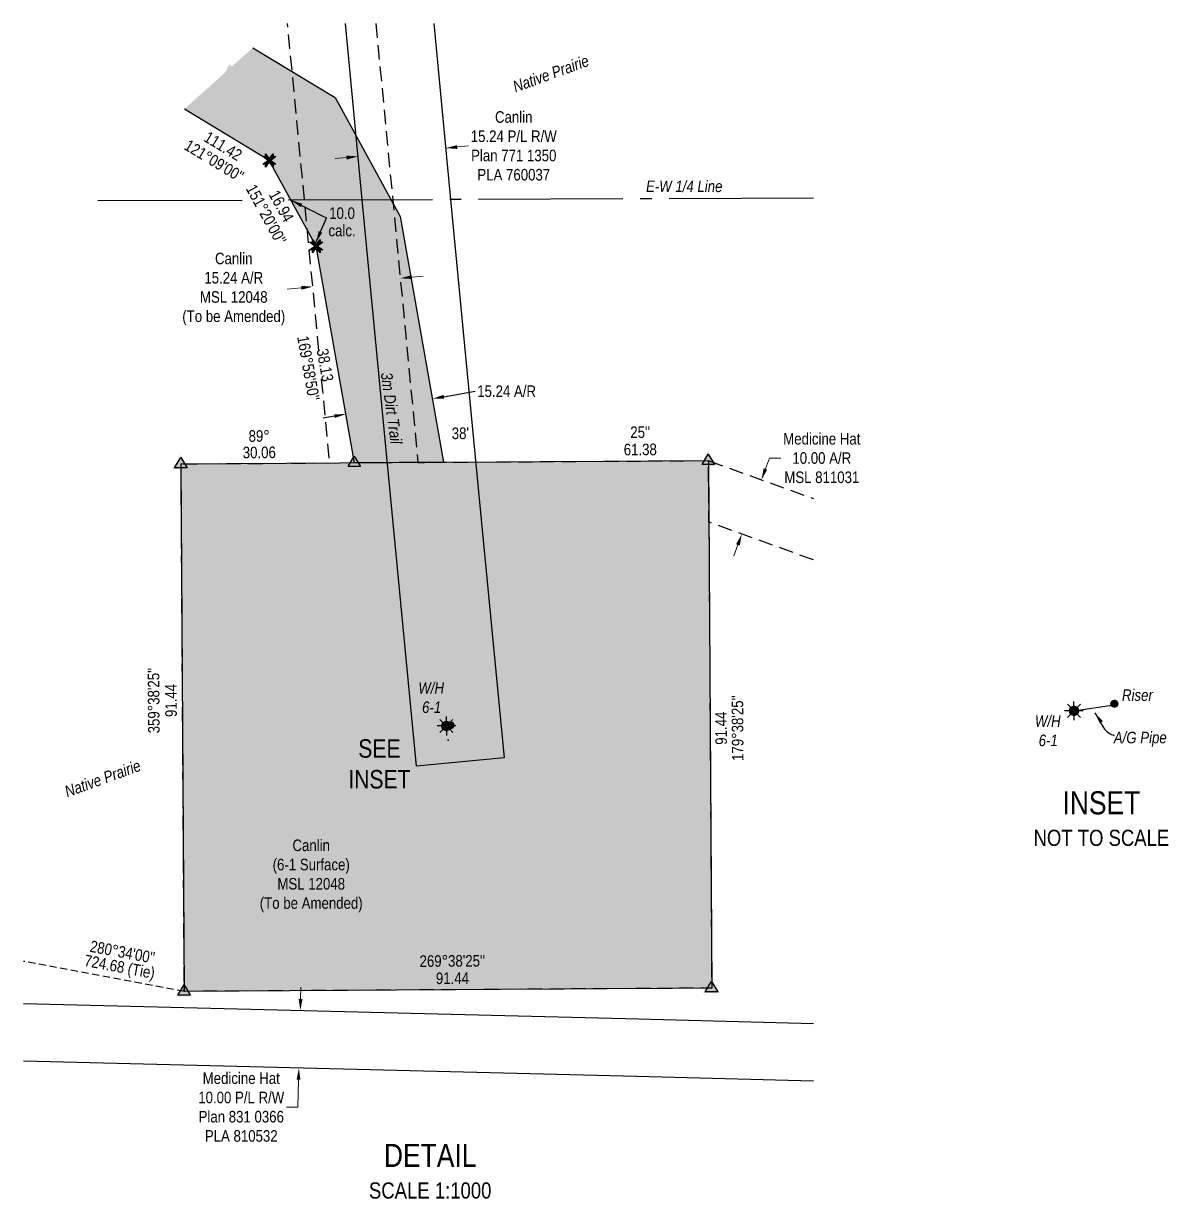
# Model space of a CAD drawing. Extents: x 520554 to 522939, y 5553593 to 5556429.
# Drawn here: x 521947 to 522939, y 5554070 to 5555090 of the extents above; entities that cross this region are included whole.
import ezdxf
from ezdxf.enums import TextEntityAlignment as Align

# ---------------------------------------------------------------- set-up
doc = ezdxf.new("R2010")
doc.units = 0
doc.header["$LTSCALE"] = 5
doc.header["$PDSIZE"] = 0.5
for name, pattern in [('foc-ACCESSROAD', [3.75, 2.5, -1.25]), ('foc-QUARTERLINE', [33, 25, -3, 2, -3]), ('foc-TIELINE', [1.875, 1.25, -0.625])]:
    doc.linetypes.add(name, pattern=pattern)
doc.layers.get('Defpoints').update_dxf_attribs({"color": 9})
for name, color, linetype, lineweight in [('AS-GENERAL', 48, 'Continuous', 18), ('C-AR-T', 13, 'Continuous', 9), ('C-RW-T', 13, 'Continuous', 9), ('C-WS-T', 13, 'Continuous', 9), ('F-AR-T', 190, 'Continuous', 9), ('F-RW-T', 190, 'Continuous', 9), ('T-TEXT', 48, 'Continuous', 18)]:
    doc.layers.add(name, color=color, linetype=linetype, lineweight=lineweight)
for name, color, linetype, true_color in [('AS-PIPE-AG', 7, 'Continuous', 0x7d00fa), ('AS-PIPE-AG-T', 7, 'Continuous', 0x7d00fa), ('oil_and_gas_wells_pt', 7, 'Continuous', 0xe1fae5)]:
    doc.layers.add(name, color=color, linetype=linetype, true_color=true_color)
for name, color, linetype in [('AS-ROADS', 254, 'Continuous'), ('AS-SYMBOL', 7, 'Continuous'), ('C-RW', 13, 'Continuous'), ('C-WS', 13, 'foc-ACCESSROAD'), ('C-WS-S', 8, 'Continuous'), ('DETAIL-T', 7, 'Continuous'), ('F-RW', 190, 'Continuous'), ('F-WS', 190, 'foc-ACCESSROAD'), ('L-BD1', 253, 'Continuous'), ('L-MON', 1, 'Continuous'), ('L-QSEC', 8, 'foc-QUARTERLINE'), ('L-TIE', 7, 'foc-TIELINE'), ('L-TIE-T', 7, 'Continuous'), ('P-PROPOSED', 10, 'Continuous'), ('P-PROPOSED-H', 21, 'Continuous'), ('P-TXT', 4, 'Continuous')]:
    doc.layers.add(name, color=color, linetype=linetype)
doc.styles.add('80CG', font='ARIALN.TTF', dxfattribs={"height": 10})
doc.styles.add('80L', font='ARIALN.TTF', dxfattribs={"height": 10})
doc.dimstyles.new('Compass 5 000', dxfattribs={"dimscale": 5, "dimtxt": 9, "dimasz": 2, "dimexe": 0.2, "dimexo": 0.0625, "dimgap": 0.5, "dimtad": 0, "dimtih": 1, "dimtoh": 1, "dimzin": 0, "dimdsep": 46, "dimtxsty": '80CG', "dimcen": 0.1, "dimse1": 1, "dimse2": 1, "dimclrd": 256, "dimclrt": 256, "dimaunit": 1, "dimadec": 4, "dimazin": 0, "dimtfac": 0.06, "dimtofl": 0, "dimtmove": 0, "dimatfit": 1, "dimfxl": 0.2, "dimtolj": 1, "dimtzin": 0, "dimlwd": -1, "dimarcsym": 0})

# ---------------------------------------------------------------- blocks, each defined once
blk = doc.blocks.new('GAS')
h = blk.add_hatch(color=255)
h.dxf.hatch_style = 1
edge = h.paths.add_edge_path()
edge.add_arc((0, 0), 0.9, 0, 360)
for p, q in [((-0.81, 0), (-1.62, 0)), ((-0.57, 0.57), (-1.14, 1.14)), ((0, 0.81), (0, 1.62)), ((0.57, 0.57), (1.14, 1.14)), ((1.62, 0), (0.81, 0)), ((-0.57, -0.57), (-1.14, -1.14)), ((0, -0.81), (0, -1.62)), ((1.14, -1.14), (0.57, -0.57))]:
    blk.add_line(p, q)
blk.add_circle((0, 0), 0.8)
blk = doc.blocks.new('RISER')
h = blk.add_hatch(color=255)
h.dxf.hatch_style = 1
edge = h.paths.add_edge_path()
edge.add_arc((0, 0), 0.7, 0, 360)
blk.add_hatch(color=13).paths.add_polyline_path([(0.58, -0.15), (-0.58, -0.15, 0.774597)])
at = {"color": 13}
blk.add_line((-0.58, -0.15), (0.58, -0.15), dxfattribs=at)
blk.add_circle((0, 0), 0.6, dxfattribs=at)
blk = doc.blocks.new('TRIA')
blk.add_hatch(color=255).paths.add_polyline_path([(-0.04, 1.52), (-1.47, -0.87), (1.39, -0.87)])
blk = doc.blocks.new('TRIAA')
blk.add_blockref('TRIA', (0, 0))
blk = doc.blocks.new('TRIB')
at = {"color": 1}
blk.add_lwpolyline([(-1.12, -0.67), (-0.04, 1.13), (1.04, -0.67)], close=True, dxfattribs=at)
blk = doc.blocks.new('TRIBB')
blk.add_blockref('TRIB', (0, 0))
blk = doc.blocks.new('TRICC')
for name in ['TRIAA', 'TRIBB']:
    blk.add_blockref(name, (0, 0))
blk = doc.blocks.new('plspike')
blk.add_blockref('TRICC', (0, 0))
blk = doc.blocks.new('TEMP')
h = blk.add_hatch(color=255)
h.dxf.hatch_style = 1
h.paths.add_polyline_path([(0, 0.25), (-0.67, 1.15), (-0.67, 0.67), (-1.15, 0.67), (-0.25, 0), (-1.15, -0.67), (-0.67, -0.67), (-0.67, -1.15), (0, -0.25), (0.67, -1.15), (0.67, -0.67), (1.15, -0.67), (0.25, 0), (1.15, 0.67), (0.67, 0.67), (0.67, 1.15)])
h.paths.add_polyline_path([(0.57, 0.85), (0.57, 0.57), (0.85, 0.57), (0.08, 0), (0.85, -0.57), (0.57, -0.57), (0.57, -0.85), (0, -0.08), (-0.57, -0.85), (-0.57, -0.57), (-0.85, -0.57), (-0.08, 0), (-0.85, 0.57), (-0.57, 0.57), (-0.57, 0.85), (0, 0.08)], flags=16)
h = blk.add_hatch(color=1)
h.dxf.hatch_style = 1
h.paths.add_polyline_path([(0, 0.08), (-0.57, 0.85), (-0.57, 0.57), (-0.85, 0.57), (-0.08, 0), (-0.85, -0.57), (-0.57, -0.57), (-0.57, -0.85), (0, -0.08), (0.57, -0.85), (0.57, -0.57), (0.85, -0.57), (0.08, 0), (0.85, 0.57), (0.57, 0.57), (0.57, 0.85)])
at = {"color": 1}
for p, q in [((-0.08, 0), (0.08, 0)), ((0, 0.08), (0, -0.08))]:
    blk.add_line(p, q, dxfattribs=at)
at = {"color": 255, "flags": 128}
blk.add_lwpolyline([(-0.25, 0), (-1.15, 0.67), (-0.67, 0.67), (-0.67, 1.15), (0, 0.25), (0.67, 1.15), (0.67, 0.67), (1.15, 0.67), (0.25, 0), (1.15, -0.67), (0.67, -0.67), (0.67, -1.15), (0, -0.25), (-0.67, -1.15), (-0.67, -0.67), (-1.15, -0.67)], close=True, dxfattribs=at)
at = {"color": 1, "flags": 128}
blk.add_lwpolyline([(-0.08, 0), (-0.85, 0.57), (-0.57, 0.57), (-0.57, 0.85), (0, 0.08), (0.57, 0.85), (0.57, 0.57), (0.85, 0.57), (0.08, 0), (0.85, -0.57), (0.57, -0.57), (0.57, -0.85), (0, -0.08), (-0.57, -0.85), (-0.57, -0.57), (-0.85, -0.57)], close=True, dxfattribs=at)
blk = doc.blocks.new('*D646')
at = {"layer": 'Defpoints', "color": 0, "transparency": 16777216}
for p in [(522288.7, 5554838.2), (522213.7, 5554825), (522226.6, 5554751.9)]:
    blk.add_point(p, dxfattribs=at)
at = {"layer": 'P-TXT', "transparency": 16777216}
for p, q in [((522311.5, 5554766.9), (522338.7, 5554771.7)), ((522216.8, 5554750.2), (522206.9, 5554748.5))]:
    blk.add_line(p, q, dxfattribs=at)
for points in [[(522311.2, 5554768.6), (522311.8, 5554765.3), (522301.6, 5554765.2)], [(522216.5, 5554751.8), (522217.1, 5554748.6), (522226.6, 5554751.9)]]:
    blk.add_solid(points, dxfattribs=at)
at = {"layer": 'P-TXT', "transparency": 16777216, "insert": (522365.9, 5554771.7), "char_height": 10, "attachment_point": 5, "style": '80CG'}
blk.add_mtext('\\A1;15.24 A/R', dxfattribs=at)
blk = doc.blocks.new('*D647')
at = {"layer": 'Defpoints', "color": 0, "transparency": 16777216}
for p in [(522585.4, 5554695.5), (522586.7, 5554695), (522568.4, 5554648.5)]:
    blk.add_point(p, dxfattribs=at)
at = {"layer": 'F-AR-T', "transparency": 16777216}
for p, q in [((522590.2, 5554704.4), (522593.6, 5554713.8)), ((522593.6, 5554713.8), (522603.6, 5554713.8)), ((522566.3, 5554638.6), (522562.9, 5554629.2))]:
    blk.add_line(p, q, dxfattribs=at)
for points in [[(522588.6, 5554705), (522591.7, 5554703.8), (522586.7, 5554695)], [(522564.7, 5554639.2), (522567.9, 5554638.1), (522569.7, 5554648)]]:
    blk.add_solid(points, dxfattribs=at)
at = {"layer": 'F-AR-T', "transparency": 16777216, "insert": (522639, 5554713.8), "char_height": 10, "attachment_point": 5, "style": '80CG'}
blk.add_mtext('\\A1;Medicine Hat\\P10.00 A/R\\PMSL 811031', dxfattribs=at)
blk = doc.blocks.new('*D648')
at = {"layer": 'C-RW-T', "transparency": 16777216}
for p, q in [((522323, 5554983.3), (522333, 5554984.2)), ((522227.3, 5554974.1), (522217.3, 5554973.2))]:
    blk.add_line(p, q, dxfattribs=at)
for points in [[(522322.9, 5554984.9), (522323.2, 5554981.6), (522313.1, 5554982.3)], [(522227.1, 5554975.8), (522227.4, 5554972.4), (522237.2, 5554975.1)]]:
    blk.add_solid(points, dxfattribs=at)
at = {"layer": 'Defpoints', "color": 0, "transparency": 16777216}
for p in [(522308.8, 5555026.6), (522233, 5555019.3), (522313.1, 5554982.3)]:
    blk.add_point(p, dxfattribs=at)
at = {"layer": 'C-RW-T', "transparency": 16777216, "insert": (522372.1, 5554984.2), "char_height": 10, "attachment_point": 5, "style": '80CG'}
blk.add_mtext('\\A1;Canlin\\P15.24 P/L R/W\\PPlan 771 1350\\PPLA 760037', dxfattribs=at)
blk = doc.blocks.new('*D649')
at = {"layer": 'C-AR-T', "transparency": 16777216}
for p, q in [((522283.7, 5554870.5), (522293.7, 5554871.5)), ((522188, 5554861.4), (522175.8, 5554860.2))]:
    blk.add_line(p, q, dxfattribs=at)
for points in [[(522283.6, 5554872.2), (522283.9, 5554868.9), (522273.8, 5554869.6)], [(522187.9, 5554863), (522188.2, 5554859.7), (522198, 5554862.3)]]:
    blk.add_solid(points, dxfattribs=at)
at = {"layer": 'Defpoints', "color": 0, "transparency": 16777216}
for p in [(522273.8, 5554869.6), (522284.3, 5554759.8), (522208.5, 5554752.6)]:
    blk.add_point(p, dxfattribs=at)
at = {"layer": 'C-AR-T', "transparency": 16777216, "insert": (522129.5, 5554860.2), "char_height": 10, "attachment_point": 5, "style": '80CG'}
blk.add_mtext('\\A1;Canlin \\P15.24 A/R\\PMSL 12048\\P(To be Amended)', dxfattribs=at)
blk = doc.blocks.new('*D650')
at = {"layer": 'Defpoints', "color": 0, "transparency": 16777216}
for p in [(522490.1, 5554227.7), (522185.9, 5554185.4), (522488.8, 5554177.8)]:
    blk.add_point(p, dxfattribs=at)
at = {"layer": 'F-RW-T', "transparency": 16777216}
for p, q in [((522187.4, 5554245.4), (522187.7, 5554255.4)), ((522185.7, 5554175.4), (522185.1, 5554151.6)), ((522185.1, 5554151.6), (522175.1, 5554151.6))]:
    blk.add_line(p, q, dxfattribs=at)
for points in [[(522185.7, 5554245.4), (522189.1, 5554245.3), (522187.2, 5554235.4)], [(522184, 5554175.4), (522187.3, 5554175.4), (522185.9, 5554185.4)]]:
    blk.add_solid(points, dxfattribs=at)
at = {"layer": 'F-RW-T', "transparency": 16777216, "insert": (522136, 5554151.6), "char_height": 10, "attachment_point": 5, "style": '80CG'}
blk.add_mtext('\\A1;Medicine Hat{\\A1;\\P10.00 P/L R/W\\PPlan 831 0366\\PPLA 810532}', dxfattribs=at)

msp = doc.modelspace()

# ---------------------------------------------------------------- hatches: boundary and pattern name
at = {"layer": 'P-PROPOSED-H'}
h = msp.add_hatch(color=256, dxfattribs=at)
h.dxf.hatch_style = 1
h.paths.add_polyline_path([(522146.079, 5555069.312), (522086.743, 5555016.183), (522160.33, 5554971.704), (522200.938, 5554897.429), (522234.092, 5554709.772), (522311.355, 5554710.216), (522273.763, 5554922.993), (522217.305, 5555026.26)])
h = msp.add_hatch(color=256, dxfattribs=at)
h.dxf.hatch_style = 1
h.paths.add_polyline_path([(522083.852, 5554708.787), (522540.813, 5554711.657), (522543.683, 5554254.696), (522086.722, 5554251.826)])

# ---------------------------------------------------------------- linework, layer by layer
at = {"layer": 'AS-PIPE-AG', "flags": 128}
msp.add_lwpolyline([(522857.429, 5554494.869), (522892.229, 5554500.069), (522892.529, 5554501.069)], dxfattribs=at)
at = {"layer": 'AS-ROADS', "const_width": 14.992, "flags": 128}
msp.add_lwpolyline([(522122.023, 5555047.773), (522151.362, 5555032.402), (522188.817, 5554998.982), (522217.237, 5554956.562), (522237.352, 5554910.207), (522248.887, 5554860.167), (522257.067, 5554808.007), (522264.087, 5554758.042), (522272.957, 5554707.897), (522281.777, 5554658.407)], dxfattribs=at)
at = {"layer": 'C-RW'}
msp.add_lwpolyline([(522302.74, 5555090.208), (522317.348, 5554937.67), (522339.274, 5554708.677), (522363.654, 5554454.085), (522287.831, 5554446.825), (522240.848, 5554937.376), (522226.207, 5555090.208)], dxfattribs=at)
at = {"layer": 'C-WS', "flags": 128}
msp.add_lwpolyline([(522252.608, 5555090.208), (522267.26, 5554937.48), (522289.075, 5554710.076), (522540.827, 5554711.657), (522543.612, 5554254.697), (522086.647, 5554251.862), (522083.837, 5554708.787), (522212.632, 5554709.596), (522190.797, 5554937.185), (522176.119, 5555090.208)], dxfattribs=at)
at = {"layer": 'F-RW'}
for points in [[(521947.386, 5554241.444), (522480.092, 5554227.98), (522631.666, 5554224.162)], [(522631.666, 5554174.167), (522478.83, 5554178.019), (521947.386, 5554191.446)]]:
    msp.add_lwpolyline(points, dxfattribs=at)
at = {"layer": 'F-WS', "flags": 128}
msp.add_lwpolyline([(522631.666, 5554625.575), (522541.165, 5554658.392), (522540.827, 5554711.657), (522631.666, 5554678.718)], dxfattribs=at)
at = {"layer": 'L-QSEC'}
msp.add_line((522631.666, 5554938.877), (521997.727, 5554936.48), dxfattribs=at)
at = {"layer": 'L-TIE'}
msp.add_line((522086.647, 5554251.862), (521947.386, 5554277.842), dxfattribs=at)
at = {"layer": 'oil_and_gas_wells_pt'}
msp.add_point((522315.152, 5554469.505), dxfattribs=at)
at = {"layer": 'P-PROPOSED', "flags": 128}
msp.add_lwpolyline([(522146.079, 5555069.312), (522217.305, 5555026.26), (522273.763, 5554922.993), (522311.355, 5554710.216), (522234.092, 5554709.772), (522200.938, 5554897.429), (522160.33, 5554971.704), (522086.743, 5555016.183)], dxfattribs=at)
at = {"layer": 'P-PROPOSED'}
msp.add_lwpolyline([(522083.852, 5554708.787), (522540.813, 5554711.657), (522543.683, 5554254.696), (522086.722, 5554251.826)], close=True, dxfattribs=at)

# ---------------------------------------------------------------- block references
at = {"layer": 'AS-SYMBOL'}
for p, xscale, yscale, zscale in [((522892.529, 5554501.069), 4.997485800000002, 4.997485800000002, 4.997485800000002), ((522317.227, 5554482.382), 5.000000000000004, 5.000000000000004, 5.000000000000004)]:
    msp.add_blockref('RISER', p, dxfattribs=dict(at, xscale=xscale, yscale=yscale, zscale=zscale))
at = {"layer": 'C-WS-S'}
for p, xscale, yscale, zscale in [((522857.479, 5554494.869), 4.997485800000002, 4.997485800000002, 4.997485800000002), ((522313.722, 5554481.762), 5.000000000000004, 5.000000000000004, 5.000000000000004)]:
    msp.add_blockref('GAS', p, dxfattribs=dict(at, xscale=xscale, yscale=yscale, zscale=zscale))
at = {"layer": 'L-MON', "xscale": 5.000000000000004, "yscale": 5.000000000000004, "zscale": 5.000000000000004}
for p in [(522083.837, 5554708.787), (522234.092, 5554709.772), (522540.827, 5554711.657), (522086.647, 5554251.862), (522543.612, 5554254.697)]:
    msp.add_blockref('plspike', p, dxfattribs=at)

# ---------------------------------------------------------------- texts
at = {"layer": 'AS-GENERAL', "insert": (522266.74, 5554788.647), "char_height": 10, "attachment_point": 1, "rotation": 277.997613, "style": '80L'}
msp.add_mtext_dynamic_manual_height_columns('{\\fArial Narrow|b0|i1|c0|p34;3m Dirt Trail}', width=62.9513, gutter_width=50, heights=[0], dxfattribs=at)
at = {"layer": 'AS-GENERAL', "insert": (522899.075, 5554513.496), "char_height": 10, "attachment_point": 1, "style": '80L'}
msp.add_mtext_dynamic_manual_height_columns('{\\fArial Narrow|b0|i1|c0|p34;Riser}', width=27.83569, gutter_width=50, heights=[0], dxfattribs=at)
at = {"layer": 'AS-PIPE-AG-T', "insert": (522891.975, 5554476.762), "char_height": 10, "attachment_point": 1, "style": '80L'}
msp.add_mtext_dynamic_manual_height_columns('{\\fArial Narrow|b0|i1|c0|p34;A/G Pipe}', width=45.68914, gutter_width=50, heights=[0], dxfattribs=at)
at = {"layer": 'C-WS-T', "attachment_point": 1, "style": '80L'}
for s, width, insert, char_height in [('\\pi0.77195;{\\fArial Narrow|b0|i1|c0|p34;W/H\\P\\pi4.0018;6-1}', 22.74445, (522288.659, 5554519.651), 10), ('\\pi0.77728;{\\fArial Narrow|b0|i1|c0|p34;W/H\\P\\pi4.0055;6-1}', 22.74445, (522822.893, 5554490.959), 9.99497), ('\\pi28.739;Canlin\\P\\pi11.566;(6-1 Surface)\\P\\pi15.686;MSL 12048\\P\\pi0.41675;(To be Amended)', 88.59612, (522151.633, 5554383.417), 10)]:
    msp.add_mtext_dynamic_manual_height_columns(s, width=width, gutter_width=50, heights=[0], dxfattribs=dict(at, insert=insert, char_height=char_height))
at = {"layer": 'DETAIL-T', "color": 3, "attachment_point": 5, "style": '80CG'}
for s, insert, char_height, width in [('SEE\\PINSET', (522255.705, 5554448.858), 15.992, 53.7646), ('INSET\\P{\\H0.7x;NOT TO SCALE}', (522881.229, 5554401.448), 19.98994, 116.91608), ('DETAIL \\P{\\H0.7x;SCALE 1:1000}', (522299.682, 5554095.987), 20, 105.50559)]:
    msp.add_mtext(s, dxfattribs=dict(at, insert=insert, char_height=char_height, width=width))
at = {"layer": 'L-BD1', "style": '80L'}
for s, height, rotation, p in [('111.42', 9.995, 328.8496, (522120.31, 5554984.215)), ("121°09'00''", 9.99497, 328.8496, (522112.554, 5554971.385)), ("169°58'50''", 9.99497, 280.0194, (522194.249, 5554791.668)), ('89°', 9.995, 0.3756, (522151.526, 5554732.973)), ("38'", 9.995, 0.3521, (522325.825, 5554735.299)), ("25''", 9.995, 0.3521, (522481.624, 5554736.277)), ('61.38', 9.995, 0.3521, (522481.716, 5554721.285)), ('30.06', 9.995, 0.3756, (522151.619, 5554718.731)), ("359°38'25''", 9.99497, 90.3598, (522060.11, 5554503.765)), ('91.44', 9.995, 90.3598, (522075.102, 5554503.859)), ("179°38'25''", 9.99497, 90.3598, (522565.978, 5554479.908)), ('91.44', 9.995, 90.3598, (522551.735, 5554479.818)), ("269°38'25''", 9.99497, 0.360258, (522318.872, 5554278.274)), ('91.44', 9.995, 0.360258, (522318.966, 5554263.282))]:
    msp.add_text(s, height=height, rotation=rotation, dxfattribs=at).set_placement(p, align=Align.MIDDLE)
at = {"layer": 'L-QSEC', "insert": (522486.705, 5554954.237), "char_height": 9.99497, "attachment_point": 1, "style": '80L'}
msp.add_mtext_dynamic_manual_height_columns('{\\fArial Narrow|b0|i1|c0|p34;E-W 1/4 Line}', width=66.03452, gutter_width=50, heights=[0], dxfattribs=at)
at = {"layer": 'L-TIE-T', "style": '80L'}
for s, p in [("280°34'00''", (522033.05, 5554286.009)), ('724.68 (Tie)', (522030.438, 5554272.007))]:
    msp.add_text(s, height=9.99497, rotation=349.4328, dxfattribs=at).set_placement(p, align=Align.MIDDLE)
at = {"layer": 'P-TXT', "insert": (522223.342, 5554918.368), "char_height": 9.99497, "width": 22.66704, "attachment_point": 5, "line_spacing_factor": 0.9, "style": '80CG'}
msp.add_mtext('\\A1;10.0 calc.', dxfattribs=at)
at = {"layer": 'T-TEXT', "char_height": 10, "attachment_point": 1, "rotation": 20, "style": '80L'}
for insert in [(522370.217, 5555039.825), (521981.906, 5554429.239)]:
    msp.add_mtext_dynamic_manual_height_columns('{\\fArial Narrow|b0|i1|c0|p34;Native Prairie}', width=68.56521, gutter_width=50, heights=[0], dxfattribs=dict(at, insert=insert))

# ---------------------------------------------------------------- dimensions: what is measured, and where the dimension line sits
at = {"layer": 'C-RW-T'}
dim = msp.add_linear_dim(base=(522313.071, 5554982.322), p1=(522232.996, 5555019.345), p2=(522308.831, 5555026.607), angle=5.47013, text='Canlin\\P15.24 P/L R/W\\PPlan 771 1350\\PPLA 760037', dimstyle='Compass 5 000', dxfattribs=at)
dim.commit()
dim.dimension.update_dxf_attribs({"geometry": '*D648', "text_midpoint": (522372.066, 5554984.229), "dimtype": 161})
at = {"layer": 'F-AR-T'}
dim = msp.add_aligned_dim(p1=(522568.393, 5554648.519), p2=(522585.423, 5554695.486), distance=-1.402, text='Medicine Hat\\P10.00 A/R\\PMSL 811031', dimstyle='Compass 5 000', dxfattribs=at)
dim.commit()
dim.dimension.update_dxf_attribs({"geometry": '*D647', "text_midpoint": (522639.027, 5554713.81)})
at = {"layer": 'F-RW-T'}
dim = msp.add_linear_dim(base=(522185.904, 5554185.403), p1=(522490.081, 5554227.728), p2=(522488.822, 5554177.767), angle=268.55608, text='Medicine Hat{\\A1;\\P10.00 P/L R/W\\PPlan 831 0366\\PPLA 810532}', dimstyle='Compass 5 000', dxfattribs=at)
dim.commit()
dim.dimension.update_dxf_attribs({"geometry": '*D650', "text_midpoint": (522135.967, 5554151.631), "dimtype": 161})

# ---------------------------------------------------------------- leaders
at = {"layer": 'AS-PIPE-AG-T', "path_type": 1}
msp.add_leader([(522875.416, 5554493.154), (522887.875, 5554475.658), (522892.291, 5554473.452)], dimstyle='Compass 5 000', override={"dimgap": 0.5, "dimtad": 0}, dxfattribs=at)
at = {"layer": 'P-TXT', "color": 4, "path_type": 1}
msp.add_leader([(522200.738, 5554900.574), (522209.825, 5554921.814)], dimstyle='Compass 5 000', override={"dimgap": 0.5, "dimtad": 0}, dxfattribs=at)

# ---------------------------------------------------------------- next in the draw order: texts
at = {"layer": 'L-BD1', "insert": (522175.168, 5554934.467), "char_height": 9.99497, "width": 56.27905, "attachment_point": 2, "rotation": 298.6663, "line_spacing_factor": 0.900453, "style": '80L', "bg_fill": 3, "box_fill_scale": 1.15, "bg_fill_color": 256, "bg_fill_true_color": 256, "bg_fill_transparency": 0}
msp.add_mtext("16.94\\P151°20'00'' ", dxfattribs=at)
at = {"layer": 'L-BD1', "insert": (522213.594, 5554795.252), "char_height": 9.995, "width": 15.03619, "attachment_point": 2, "rotation": 280.0194, "style": '80L', "bg_fill": 3, "box_fill_scale": 1.15, "bg_fill_color": 256, "bg_fill_true_color": 256, "bg_fill_transparency": 0}
msp.add_mtext('38.13', dxfattribs=at)

# ---------------------------------------------------------------- next in the draw order: block references
at = {"layer": 'L-MON', "color": 6, "xscale": 5.000000000000004, "yscale": 5.000000000000004, "zscale": 5.000000000000004}
for p in [(522160.33, 5554971.704), (522200.938, 5554897.429)]:
    msp.add_blockref('TEMP', p, dxfattribs=at)

# ---------------------------------------------------------------- next in the draw order: dimensions: what is measured, and where the dimension line sits
at = {"layer": 'C-AR-T'}
dim = msp.add_linear_dim(base=(522273.774, 5554869.582), p1=(522208.51, 5554752.565), p2=(522284.302, 5554759.836), angle=5.479551, text='Canlin \\P15.24 A/R\\PMSL 12048\\P(To be Amended)', dimstyle='Compass 5 000', dxfattribs=at)
dim.commit()
dim.dimension.update_dxf_attribs({"geometry": '*D649', "text_midpoint": (522129.453, 5554860.187), "dimtype": 161})
at = {"layer": 'P-TXT'}
dim = msp.add_linear_dim(base=(522226.641, 5554751.949), p1=(522288.739, 5554838.226), p2=(522213.739, 5554824.976), angle=190.019415, text='15.24 A/R', dimstyle='Compass 5 000', dxfattribs=at)
dim.commit()
dim.dimension.update_dxf_attribs({"geometry": '*D646', "text_midpoint": (522365.939, 5554771.739), "dimtype": 161})

# ---------------------------------------------------------------- next in the draw order: leaders
at = {"layer": 'P-TXT', "color": 4, "path_type": 1}
msp.add_leader([(522179.213, 5554937.166), (522209.825, 5554921.814)], dimstyle='Compass 5 000', override={"dimgap": 0.5, "dimtad": 0}, dxfattribs=at)

doc.saveas('drawing.dxf')
